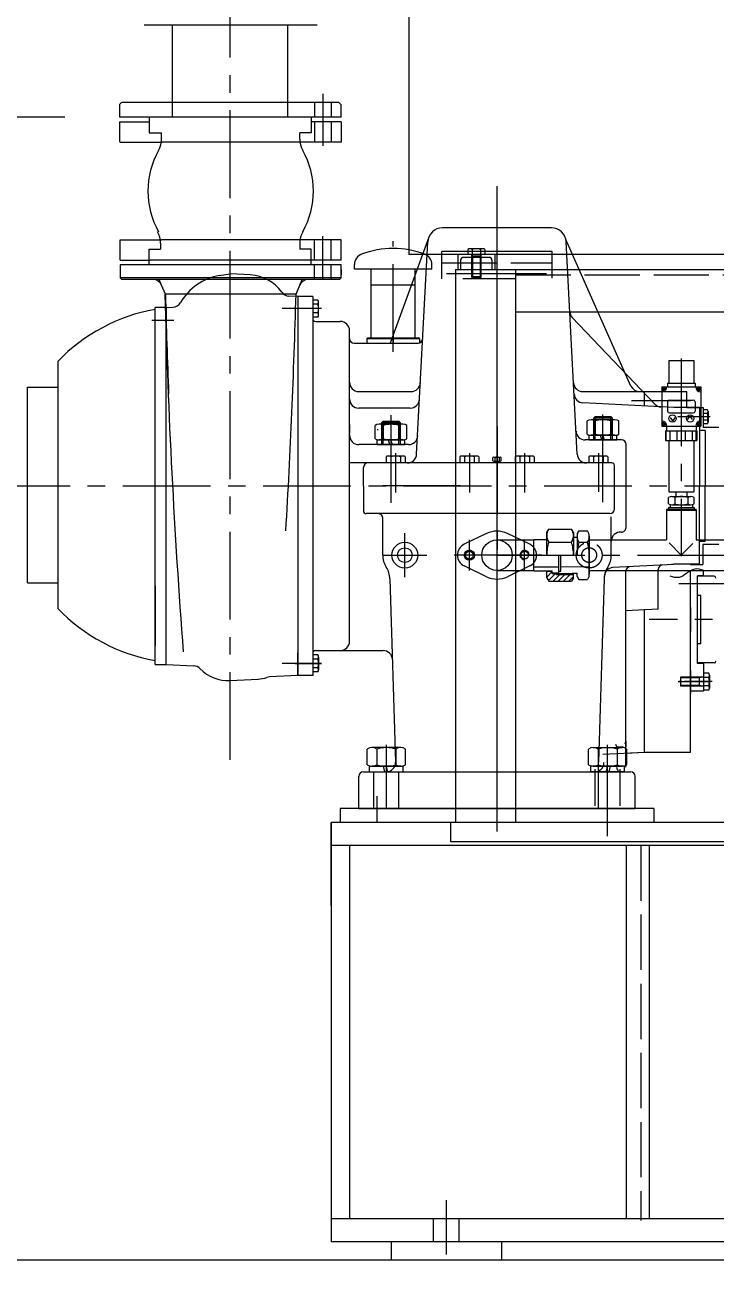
# Model space of a CAD drawing. Header units: millimetres. Extents: x 1925 to 561113, y 7411 to 433459.
# Drawn here: x 458889 to 477927, y 164257 to 198861 of the extents above; entities that cross this region are included whole.
import ezdxf

# ---------------------------------------------------------------- set-up
doc = ezdxf.new("R2010")
doc.units = ezdxf.units.MM
doc.header["$LTSCALE"] = 25.4
for name, pattern in [('ACAD_ISO02W100', [15, 12, -3]), ('CENTER', [50.8, 31.75, -6.35, 6.35, -6.35]), ('CHAIN', [0.7087, 0.4724, -0.0591, 0.1181, -0.0591]), ('EB_DASHDOT', [39, 30, -3, 3, -3])]:
    doc.linetypes.add(name, pattern=pattern)
doc.layers.get('Defpoints').update_dxf_attribs({"lineweight": 5})
for name, color, linetype, lineweight in [('CAXA0', 7, 'Continuous', 5), ('CAXA1', 5, 'CENTER', 5), ('CAXA3', 7, 'Continuous', 5), ('虚线', 6, 'ACAD_ISO02W100', 5)]:
    doc.layers.add(name, color=color, linetype=linetype, lineweight=lineweight)
doc.styles.add('Roman', font='romans')
doc.styles.get("Standard").update_dxf_attribs({"font": 'arial.ttf'})
doc.dimstyles.new('ISO-25', dxfattribs={"dimscale": 30, "dimtxt": 38.1, "dimasz": 38.1, "dimexe": 50.8, "dimexo": 50.8, "dimgap": 15.875, "dimtad": 1, "dimtih": 1, "dimtoh": 1, "dimdec": 1, "dimlfac": 0.03937, "dimdsep": 46, "dimtxsty": 'Standard', "dimcen": 63.5, "dimclrd": 7, "dimclre": 7, "dimclrt": 7, "dimadec": 0, "dimazin": 0, "dimtfac": 1, "dimtdec": 1, "dimtmove": 0, "dimatfit": 3, "dimfxl": 25.4, "dimlwd": 5, "dimlwe": 5, "dimarcsym": 0})

# ---------------------------------------------------------------- blocks, each defined once
blk = doc.blocks.new('*D25')
at = {"color": 7, "linetype": 'Continuous', "lineweight": 5, "transparency": 16777216}
for p, q in [((467322, 163809), (467322, 155981)), ((502882, 163894), (502882, 155981)), ((468465, 157505), (501739, 157505))]:
    blk.add_line(p, q, dxfattribs=at)
at = {"color": 7, "transparency": 16777216}
for points in [[(468465, 157696), (468465, 157315), (467322, 157505)], [(501739, 157696), (501739, 157315), (502882, 157505)]]:
    blk.add_solid(points, dxfattribs=at)
at = {"layer": 'Defpoints', "color": 0, "transparency": 16777216}
for p in [(502882, 165418), (467322, 165333), (502882, 157505)]:
    blk.add_point(p, dxfattribs=at)
at = {"color": 7, "lineweight": 5, "transparency": 16777216, "insert": (485102, 160077), "char_height": 4191, "attachment_point": 5, "style": 'Roman'}
blk.add_mtext('A', dxfattribs=at)
blk = doc.blocks.new('*D26')
at = {"color": 7, "linetype": 'Continuous', "lineweight": 5, "transparency": 16777216}
for p, q in [((511086, 174731), (511086, 149874)), ((417170, 173201), (417170, 149874)), ((418313, 151398), (509943, 151398))]:
    blk.add_line(p, q, dxfattribs=at)
at = {"color": 7, "transparency": 16777216}
for points in [[(418313, 151589), (418313, 151208), (417170, 151398)], [(509943, 151589), (509943, 151208), (511086, 151398)]]:
    blk.add_solid(points, dxfattribs=at)
at = {"layer": 'Defpoints', "color": 0, "transparency": 16777216}
for p in [(511086, 176255), (417170, 174725), (511086, 151398)]:
    blk.add_point(p, dxfattribs=at)
at = {"color": 7, "lineweight": 5, "transparency": 16777216, "insert": (464128, 153970), "char_height": 4191, "attachment_point": 5, "style": 'Roman'}
blk.add_mtext('B', dxfattribs=at)
blk = doc.blocks.new('*D23')
at = {"color": 7, "linetype": 'Continuous', "lineweight": 5, "transparency": 16777216}
for p, q in [((457995, 221721), (453155, 221721)), ((454679, 220578), (454679, 211593)), ((454679, 197464), (454679, 206449)), ((459982, 196321), (453155, 196321))]:
    blk.add_line(p, q, dxfattribs=at)
at = {"color": 7, "transparency": 16777216}
for points in [[(454488, 220578), (454869, 220578), (454679, 221721)], [(454488, 197464), (454869, 197464), (454679, 196321)]]:
    blk.add_solid(points, dxfattribs=at)
at = {"layer": 'Defpoints', "color": 0, "transparency": 16777216}
for p in [(459519, 221721), (454679, 196321), (461506, 196321)]:
    blk.add_point(p, dxfattribs=at)
at = {"color": 7, "lineweight": 5, "transparency": 16777216, "insert": (454679, 209021), "char_height": 4191, "attachment_point": 5, "style": 'Roman'}
blk.add_mtext('F', dxfattribs=at)

msp = doc.modelspace()

# ---------------------------------------------------------------- linework, layer by layer
at = {"color": 7, "lineweight": 5}
for p, q in [((469468.65, 210569.93), (469468.65, 192535.97)), ((466937.38, 198860.77), (462166.69, 198860.77)), ((462948.47, 196320.78), (462948.47, 198860.77)), ((466133.94, 196320.78), (466133.94, 198860.77)), ((461544.01, 196727.18), (461493.21, 196676.38)), ((461493.21, 196676.38), (461493.21, 196320.78)), ((467538.4, 196727.18), (461544.01, 196727.18)), ((467538.4, 196727.18), (467589.2, 196676.38)), ((467589.2, 196676.38), (467589.2, 196320.78)), ((467589.2, 196676.38), (467589.2, 196320.78)), ((467583.96, 196320.78), (461493.21, 196320.78)), ((467602.36, 196320.78), (461506.38, 196320.78)), ((467602.36, 196320.78), (461506.38, 196320.78)), ((462305.55, 196320.78), (462305.55, 195888.98)), ((466776.86, 196320.78), (466776.86, 195888.98)), ((461493.21, 196193.78), (462305.55, 196193.78)), ((461493.21, 196193.78), (461493.21, 195634.98)), ((461493.21, 196193.78), (462001.21, 196193.78)), ((462305.55, 195888.98), (462649.44, 195888.85)), ((462649.44, 195721.99), (462649.44, 195888.85)), ((466776.86, 195888.98), (466459.37, 195888.98)), ((466459.37, 195722.11), (466459.37, 195888.98)), ((467602.36, 196193.78), (466776.86, 196193.78)), ((467602.36, 196193.78), (467602.36, 195634.98)), ((461506.38, 195634.98), (462649.37, 195634.98)), ((466459.44, 195634.85), (462649.44, 195634.85)), ((467602.36, 195634.98), (466459.37, 195634.98)), ((473393.19, 193272.91), (470392.26, 193272.91)), ((461506.45, 192942.46), (462649.44, 192942.46)), ((461506.45, 192383.66), (461506.45, 192942.46)), ((462623.05, 192855.45), (462623.05, 192688.58)), ((466459.44, 192942.46), (462649.44, 192942.46)), ((467602.36, 192942.58), (466459.37, 192942.58)), ((466459.37, 192855.45), (466459.37, 192688.58)), ((467602.36, 192383.78), (467602.36, 192942.58)), ((470015.87, 193020.05), (468949.18, 190094.9)), ((469679.77, 187036.56), (469986.42, 192887.78)), ((475585.92, 188915.3), (473792.84, 192956.69)), ((474105.68, 187036.56), (473799.03, 192887.78)), ((462305.55, 192256.78), (462305.55, 192688.58)), ((462305.55, 192688.58), (462623.05, 192688.58)), ((466776.86, 192688.58), (466459.37, 192688.58)), ((466776.86, 192256.78), (466776.86, 192688.58)), ((473418.38, 192622.72), (470370.39, 192622.72)), ((470370.39, 191871.08), (470370.39, 192622.72)), ((471678.45, 192459.77), (470967.25, 192459.77)), ((471088.21, 192680.02), (471088.21, 192535.97)), ((471557.48, 192535.97), (471088.21, 192535.97)), ((471498.82, 192698.53), (471146.87, 192698.53)), ((471195.85, 192535.97), (471195.85, 191921.29)), ((471449.85, 192535.97), (471195.85, 192535.97)), ((471449.85, 192497.87), (471195.85, 192497.87)), ((471205.53, 192680.02), (471205.53, 192535.97)), ((471440.16, 192680.02), (471440.16, 192535.97)), ((471449.85, 192535.97), (471449.85, 191921.29)), ((471557.48, 192680.02), (471557.48, 192535.97)), ((473418.38, 191888.52), (473418.38, 192622.72)), ((467602.19, 192256.88), (461506.21, 192256.88)), ((461506.38, 192256.78), (461506.42, 191901.06)), ((467602.36, 192256.78), (461506.38, 192256.78)), ((461506.45, 192383.66), (462331.95, 192383.66)), ((466776.94, 192383.66), (462331.95, 192383.66)), ((467602.36, 192383.78), (466776.86, 192383.78)), ((467602.16, 192129.93), (467602.16, 191977.53)), ((467602.19, 191901.28), (467602.19, 192256.88)), ((467602.36, 191901.18), (467602.36, 192256.78)), ((467966.03, 192131.69), (467966.03, 192262.76)), ((470099.62, 192131.69), (467966.03, 192131.69)), ((468423.23, 190247.3), (468423.23, 192131.69)), ((469642.42, 190247.3), (469642.42, 192131.69)), ((470099.62, 192131.69), (470099.62, 192262.76)), ((470751.35, 192129.57), (470751.35, 176889.75)), ((470891.05, 192383.57), (470891.05, 192129.57)), ((471754.65, 192383.57), (471754.65, 192129.57)), ((472402.34, 192129.57), (472402.34, 176889.75)), ((467602.36, 191901.18), (461506.38, 191901.18)), ((461557.17, 191850.39), (461506.38, 191901.18)), ((467551.39, 191850.48), (461557.01, 191850.48)), ((467551.56, 191850.39), (461557.17, 191850.39)), ((464249.55, 191957.94), (464541.2, 192004.62)), ((465096.32, 191975.53), (464541.2, 192004.62)), ((467551.39, 191850.48), (467602.19, 191901.28)), ((467551.56, 191850.39), (467602.36, 191901.18)), ((473258.19, 192004.7), (470499.13, 192004.7)), ((471449.85, 191921.29), (471195.85, 191921.29)), ((471195.85, 191921.29), (471216.17, 191900.97)), ((471216.17, 191900.97), (471429.53, 191900.97)), ((471449.85, 191921.29), (471429.53, 191900.97)), ((462753.91, 191443.86), (462650.83, 191693.28)), ((466354.9, 191443.99), (462753.84, 191443.99)), ((466408.09, 191380.19), (466159.42, 191393.23)), ((466354.9, 191443.99), (466457.98, 191693.4)), ((466814.49, 191380.19), (466408.09, 191380.19)), ((466408.09, 191380.19), (466408.09, 180940.81)), ((466814.49, 191380.19), (466814.49, 180940.81)), ((469639.95, 191690.51), (468425.7, 191690.51)), ((462775.9, 191075.39), (462471.1, 191075.39)), ((462471.1, 181245.62), (462471.1, 191075.39)), ((462775.9, 191076.4), (462962.59, 191086.18)), ((462775.9, 181245.62), (462775.9, 191076.4)), ((462775.9, 191075.4), (462775.9, 190453.1)), ((462775.9, 190453.1), (462775.9, 191049.99)), ((466958.54, 191284.63), (466814.49, 191284.63)), ((466958.54, 191167.31), (466814.49, 191167.31)), ((466977.05, 190874.02), (466977.05, 191225.97)), ((466958.54, 190932.68), (466814.49, 190932.68)), ((466958.54, 190815.36), (466814.49, 190815.36)), ((466890.69, 190694.4), (467576.5, 190694.4)), ((472402.34, 190961.17), (484467.32, 190961.17)), ((473969.69, 190801.58), (476243.12, 188417.26)), ((467830.5, 181881.23), (467830.5, 190440.4)), ((467957.5, 190094.9), (469719.54, 190094.9)), ((468308.93, 190221.9), (468334.33, 190247.3)), ((468308.93, 190221.9), (468308.93, 190094.9)), ((468308.93, 190221.9), (469756.72, 190221.9)), ((468334.33, 190247.3), (469731.32, 190247.3)), ((469756.72, 190221.9), (469731.32, 190247.3)), ((469756.72, 190221.9), (469756.72, 190100.46)), ((459791.04, 189594.59), (459791.04, 182783.27)), ((467830.45, 188267.46), (467830.45, 189523.29)), ((476631.48, 189615.03), (477317.27, 189615.03)), ((476631.48, 189615.03), (476631.48, 188992.73)), ((477317.27, 189615.03), (477317.27, 188992.73)), ((476593.38, 188992.73), (477355.37, 188992.73)), ((476593.38, 188992.73), (476593.38, 188891.13)), ((477355.37, 188992.73), (477355.37, 188891.13)), ((458952.85, 183495.54), (458952.85, 188880.33)), ((458952.85, 188880.33), (459791.04, 188880.33)), ((468084.5, 188763.88), (469529.26, 188763.88)), ((474256.17, 188764.31), (477125.23, 188764.31)), ((475958.38, 188362.75), (475958.38, 188764.31)), ((476434.63, 188891.13), (477514.12, 188891.13)), ((476434.63, 188891.13), (476434.63, 187811.63)), ((476452.27, 188829.04), (476452.27, 188854.44)), ((476452.27, 188854.44), (476471.32, 188854.44)), ((476452.27, 188829.04), (476471.32, 188829.04)), ((476471.32, 188873.49), (476496.72, 188873.49)), ((476471.32, 188854.44), (476471.32, 188873.49)), ((476471.32, 188809.99), (476471.32, 188829.04)), ((476471.32, 188809.99), (476496.72, 188809.99)), ((476496.72, 188854.44), (476496.72, 188873.49)), ((476496.72, 188854.44), (476515.77, 188854.44)), ((476496.72, 188809.99), (476496.72, 188829.04)), ((476496.72, 188829.04), (476515.77, 188829.04)), ((476515.77, 188829.04), (476515.77, 188854.44)), ((477125.23, 188321.14), (477125.23, 188764.31)), ((477432.98, 188854.44), (477432.98, 188829.04)), ((477432.98, 188854.44), (477452.03, 188854.44)), ((477432.98, 188829.04), (477452.03, 188829.04)), ((477452.03, 188873.49), (477477.43, 188873.49)), ((477452.03, 188873.49), (477452.03, 188854.44)), ((477452.03, 188829.04), (477452.03, 188809.99)), ((477452.03, 188809.99), (477477.43, 188809.99)), ((477477.43, 188873.49), (477477.43, 188854.44)), ((477477.43, 188854.44), (477496.48, 188854.44)), ((477477.43, 188829.04), (477477.43, 188809.99)), ((477477.43, 188829.04), (477496.48, 188829.04)), ((477496.48, 188854.44), (477496.48, 188829.04)), ((477514.12, 188891.13), (477514.12, 187811.63)), ((476764.23, 188320.52), (474259.27, 188451.8)), ((476593.38, 188478.38), (476593.38, 188224.38)), ((476644.18, 188529.18), (477304.57, 188529.18)), ((477475.2, 188320.52), (476764.23, 188320.52)), ((477125.23, 188384.9), (477125.23, 188410.16)), ((477125.23, 188321.14), (477575.88, 188321.14)), ((477355.37, 188478.38), (477355.37, 188224.38)), ((477475.2, 188320.52), (477475.2, 186161.52)), ((477575.88, 188321.14), (477575.88, 187772.34)), ((477695.23, 188257.85), (477575.9, 188257.85)), ((468719.52, 187909.97), (468757.62, 187948.07)), ((468719.52, 187303.73), (468719.52, 187909.97)), ((468719.52, 187909.97), (469227.52, 187909.97)), ((468757.62, 187948.07), (469189.42, 187948.07)), ((469227.52, 187909.97), (469189.42, 187948.07)), ((469227.52, 187909.97), (469227.52, 187303.73)), ((474561.51, 188036.42), (474599.61, 188074.52)), ((474561.51, 187430.17), (474561.51, 188036.42)), ((474561.51, 188036.42), (475069.51, 188036.42)), ((474599.61, 188074.52), (475031.41, 188074.52)), ((475069.51, 188036.42), (475031.41, 188074.52)), ((475069.51, 188036.42), (475069.51, 187430.17)), ((476644.18, 188173.58), (477304.57, 188173.58)), ((476663.79, 188050.56), (476733.08, 187956.25)), ((476802.36, 188050.56), (476733.08, 187956.25)), ((477146.39, 187991.81), (477215.68, 188086.11)), ((477284.96, 187991.81), (477215.68, 188086.11)), ((477695.23, 188162.53), (477575.9, 188162.53)), ((477695.23, 187971.89), (477575.9, 187971.89)), ((477710.52, 188210.19), (477710.52, 187924.23)), ((467830.45, 187854.74), (467830.45, 187613.44)), ((467830.45, 187581.69), (467830.45, 187498.64)), ((468613.75, 187724.03), (468588.35, 187698.63)), ((468613.75, 187724.03), (468588.35, 187698.63)), ((476434.63, 187811.63), (477514.12, 187811.63)), ((476452.27, 187848.32), (476452.27, 187873.72)), ((476471.32, 187873.72), (476452.27, 187873.72)), ((476471.32, 187848.32), (476452.27, 187848.32)), ((476496.72, 187892.77), (476471.32, 187892.77)), ((476471.32, 187873.72), (476471.32, 187892.77)), ((476471.32, 187829.27), (476471.32, 187848.32)), ((476496.72, 187829.27), (476471.32, 187829.27)), ((476496.72, 187873.72), (476496.72, 187892.77)), ((476515.77, 187873.72), (476496.72, 187873.72)), ((476496.72, 187829.27), (476496.72, 187848.32)), ((476515.77, 187848.32), (476496.72, 187848.32)), ((476515.77, 187848.32), (476515.77, 187873.72)), ((476542.58, 187684.63), (477406.17, 187684.63)), ((476542.58, 187684.63), (476542.58, 187417.93)), ((476556.94, 187417.93), (476556.94, 187684.63)), ((476567.98, 187811.63), (476567.98, 187684.63)), ((476668.49, 187417.93), (476668.49, 187684.63)), ((476862.62, 187417.93), (476862.62, 187684.63)), ((477085.48, 187417.93), (477085.48, 187684.63)), ((477278.74, 187417.93), (477278.74, 187684.63)), ((477380.77, 187811.63), (477380.77, 187684.63)), ((477391.46, 187417.93), (477391.46, 187684.63)), ((477406.17, 187684.63), (477406.17, 187417.93)), ((477432.98, 187873.72), (477432.98, 187848.32)), ((477452.03, 187873.72), (477432.98, 187873.72)), ((477452.03, 187848.32), (477432.98, 187848.32)), ((477477.43, 187892.77), (477452.03, 187892.77)), ((477452.03, 187892.77), (477452.03, 187873.72)), ((477452.03, 187848.32), (477452.03, 187829.27)), ((477477.43, 187829.27), (477452.03, 187829.27)), ((477627.6, 187685.52), (477475.2, 187685.52)), ((477477.43, 187892.77), (477477.43, 187873.72)), ((477496.48, 187873.72), (477477.43, 187873.72)), ((477496.48, 187848.32), (477477.43, 187848.32)), ((477477.43, 187848.32), (477477.43, 187829.27)), ((477496.48, 187873.72), (477496.48, 187848.32)), ((478007.68, 187772.34), (477575.88, 187772.34)), ((477695.23, 187876.57), (477575.9, 187876.57)), ((477627.6, 187685.52), (477627.6, 186161.52)), ((469459.39, 187302), (468084.5, 187302)), ((475323.38, 187430.68), (474326.06, 187430.68)), ((475450.38, 185016.89), (475450.38, 187303.68)), ((476542.58, 187417.93), (477406.17, 187417.93)), ((476631.48, 187417.93), (476631.48, 185995.54)), ((477317.27, 187417.93), (477317.27, 185995.54)), ((468836.43, 186966.89), (468836.43, 186795.85)), ((469298.36, 186986.35), (468902.42, 186986.35)), ((468968.41, 186966.89), (468968.41, 186795.85)), ((469232.37, 186966.89), (469232.37, 186795.85)), ((469364.36, 186966.89), (469364.36, 186795.85)), ((470868.42, 186966.89), (470868.42, 186795.85)), ((471330.36, 186986.35), (470934.41, 186986.35)), ((471000.41, 186966.89), (471000.41, 186795.85)), ((471264.37, 186966.89), (471264.37, 186795.85)), ((471396.35, 186966.89), (471396.35, 186795.85)), ((472392.42, 186966.89), (472392.42, 186795.85)), ((472854.36, 186986.35), (472458.41, 186986.35)), ((472524.4, 186966.89), (472524.4, 186795.85)), ((472788.37, 186966.89), (472788.37, 186795.85)), ((472920.35, 186966.89), (472920.35, 186795.85)), ((474424.42, 186966.89), (474424.42, 186795.85)), ((474886.35, 186986.35), (474490.41, 186986.35)), ((474556.4, 186966.89), (474556.4, 186795.85)), ((474820.36, 186966.89), (474820.36, 186795.85)), ((474952.34, 186966.89), (474952.34, 186795.85)), ((475056.68, 186795.85), (467830.5, 186795.85)), ((468211.39, 186160.68), (468211.39, 186668.85)), ((469364.36, 186795.85), (468836.43, 186795.85)), ((469252.79, 186795.85), (468947.99, 186795.85)), ((471396.35, 186795.85), (470868.42, 186795.85)), ((471284.79, 186795.85), (470979.99, 186795.85)), ((474952.34, 186795.85), (474424.42, 186795.85)), ((474840.78, 186795.85), (474535.98, 186795.85)), ((475132.88, 185525.79), (475132.88, 186719.65)), ((468211.39, 186160.63), (468211.39, 185474.99)), ((476622.42, 185665.89), (476622.42, 185842.58)), ((476631.48, 185995.54), (477317.27, 185995.54)), ((476710.41, 185868.54), (477238.34, 185868.54)), ((476798.4, 185842.58), (476798.4, 185665.89)), ((476821.98, 185995.54), (476821.98, 185868.54)), ((477126.78, 185995.54), (477126.78, 185868.54)), ((477150.35, 185842.58), (477150.35, 185665.89)), ((477326.33, 185665.89), (477326.33, 185842.58)), ((477475.2, 184002.53), (477475.2, 186161.52)), ((477627.6, 184637.53), (477627.6, 186161.52)), ((477380.77, 185512.94), (476567.98, 185512.94)), ((476567.98, 185512.94), (476567.98, 184712.84)), ((477380.77, 185512.94), (476567.98, 185512.94)), ((476567.98, 185512.94), (476567.98, 184674.74)), ((477380.77, 185487.54), (476567.98, 185487.54)), ((476567.98, 185487.54), (476567.98, 184687.44)), ((476567.98, 185487.54), (476567.98, 184687.44)), ((477380.77, 185487.54), (476567.98, 185487.54)), ((476618.78, 185563.74), (477329.97, 185563.74)), ((476618.78, 185563.74), (476618.78, 185512.94)), ((476618.78, 185512.94), (477329.97, 185512.94)), ((476669.58, 185645.16), (476669.58, 185563.74)), ((476710.41, 185639.94), (477238.34, 185639.94)), ((477279.17, 185645.16), (477279.17, 185563.74)), ((477329.97, 185563.74), (477329.97, 185512.94)), ((477380.77, 185512.94), (477380.77, 184712.84)), ((477380.77, 185512.94), (477380.77, 184712.84)), ((477380.77, 185487.54), (477380.77, 184687.44)), ((477380.77, 185487.54), (477380.77, 184674.74)), ((475005.88, 185398.79), (468287.59, 185398.79)), ((468744.79, 184255.74), (468744.79, 185271.79)), ((475043.98, 184255.79), (475043.98, 185307.04)), ((471608.21, 184850.91), (470989.3, 184553.32)), ((472799.47, 184553.32), (472180.56, 184850.91)), ((473265.26, 184877.28), (473320.77, 184973.63)), ((473265.81, 184254.76), (473265.26, 184877.28)), ((473320.77, 184973.63), (473946.17, 184974.19)), ((474001.85, 184877.94), (473946.17, 184974.19)), ((474001.85, 184877.94), (474002.41, 184255.43)), ((474103.49, 184839.72), (474151.81, 184923.58)), ((474103.49, 184839.72), (474104.01, 184255.52)), ((474151.81, 184923.58), (474385.22, 184923.79)), ((471894.23, 184674.74), (472910.23, 184674.74)), ((472910.23, 184686.24), (473265.43, 184686.56)), ((472910.23, 183822.65), (472910.23, 184686.24)), ((473321.09, 184614.22), (473946.49, 184614.78)), ((474001.97, 184750.72), (474103.57, 184750.82)), ((474152.08, 184614.97), (474385.5, 184615.18)), ((474434.21, 184255.81), (474433.75, 184769.53)), ((474433.85, 184674.74), (476567.98, 184674.74)), ((474434.38, 184776.49), (474434.38, 183735.09)), ((476974.38, 184255.64), (476635.25, 184594.77)), ((476974.38, 184255.64), (476635.25, 184594.77)), ((476974.38, 184255.64), (477294.66, 184575.93)), ((476974.38, 184255.64), (477294.66, 184575.93)), ((477380.77, 184674.74), (478722.3, 184674.74)), ((477475.2, 184637.53), (477627.6, 184637.53)), ((478007.68, 184550.39), (477571.29, 184550.39)), ((477571.29, 184550.39), (477571.29, 184001.58)), ((473596.47, 183747.06), (473596.01, 184255.06)), ((473649.75, 183816.96), (473649.35, 184255.11)), ((471608.21, 183660.56), (470989.3, 183958.15)), ((471894.23, 183836.54), (472910.23, 183836.54)), ((472799.47, 183958.15), (472180.56, 183660.56)), ((472910.23, 183936.95), (473596.3, 183937.56)), ((472910.23, 183822.65), (473418.6, 183823.1)), ((473266.37, 183632.25), (473266.2, 183822.97)), ((473266.21, 183810.27), (473418.61, 183810.4)), ((473418.67, 183746.9), (473418.6, 183823.1)), ((473418.65, 183764.68), (473596.45, 183764.84)), ((473418.67, 183746.9), (474002.87, 183747.43)), ((473596.41, 183816.91), (473649.75, 183816.96)), ((473649.64, 183937.61), (474434.38, 183938.31)), ((473964.76, 183760.09), (474104.46, 183760.22)), ((473964.79, 183721.99), (473964.76, 183760.09)), ((474002.97, 183632.91), (474002.86, 183760.13)), ((474104.54, 183671.32), (474104.46, 183760.22)), ((474434.74, 183671.61), (474434.59, 183836.71)), ((474434.59, 183836.54), (480528.42, 183836.54)), ((476764.23, 184000.79), (475088.16, 183912.95)), ((476764.23, 184000.79), (475088.16, 183912.95)), ((475443.94, 178413.77), (475443.94, 183812.53)), ((476339.27, 182765.88), (476339.27, 183857.55)), ((476764.23, 184002.53), (476640.12, 183992.58)), ((477475.2, 184002.53), (476764.23, 184002.53)), ((477228.37, 178820.32), (477228.37, 183836.54)), ((477228.43, 184001.58), (477571.29, 184001.58)), ((477583.9, 183684.49), (477583.9, 183832.3)), ((458952.85, 183495.54), (459791.04, 183495.54)), ((462471.1, 183407.89), (462471.1, 181764)), ((468943.46, 183600.21), (469098.77, 178548.63)), ((473266.37, 183632.25), (473322.06, 183536)), ((473322.06, 183536), (473947.46, 183536.56)), ((474002.97, 183632.91), (473947.46, 183536.56)), ((474104.54, 183671.32), (474153.01, 183587.54)), ((474153.01, 183587.54), (474386.42, 183587.75)), ((474434.74, 183671.61), (474386.42, 183587.75)), ((474845.53, 183600.54), (474690.21, 178548.63)), ((477418.77, 181815.06), (477418.77, 183684.49)), ((477583.9, 183684.49), (477418.77, 183684.49)), ((477875.97, 183671.79), (477418.77, 183671.79)), ((477507.67, 183140.93), (477418.77, 183140.93)), ((477507.67, 181815.06), (477507.67, 183140.93)), ((476339.27, 182765.88), (475443.94, 182718.96)), ((475958.38, 178820.32), (475958.38, 182770.09)), ((475958.38, 178820.32), (475958.38, 182745.92)), ((477228.27, 182808.19), (477228.27, 182147.8)), ((477418.77, 181271.5), (477418.77, 181815.06)), ((477507.67, 181815.06), (477418.77, 181815.06)), ((466408.09, 180940.81), (466408.09, 181563.11)), ((466958.54, 181505.65), (466814.49, 181505.65)), ((466958.54, 181388.33), (466814.49, 181388.33)), ((466890.69, 181626.61), (468757.82, 181626.61)), ((466977.05, 181446.99), (466977.05, 181095.04)), ((462471.1, 181245.62), (462775.9, 181245.62)), ((462775.9, 181245.62), (463539.41, 181205.6)), ((466958.54, 181153.7), (466814.49, 181153.7)), ((466958.54, 181036.38), (466814.49, 181036.38)), ((477228.26, 181080.82), (477228.26, 180445.82)), ((477875.97, 181284.2), (477418.77, 181284.2)), ((477583.9, 181271.5), (477418.77, 181271.5)), ((477583.9, 181271.5), (477418.77, 181271.5)), ((477583.9, 181030.1), (477583.9, 180509.5)), ((477583.92, 181271.5), (477583.92, 180509.5)), ((464541.23, 180802.39), (465315.02, 180841.32)), ((466408.09, 180940.81), (465621.33, 180899.58)), ((466814.49, 180940.81), (466408.09, 180940.81)), ((477583.9, 180509.5), (477228.27, 180509.5)), ((475958.38, 178820.32), (474813.23, 178760.31)), ((475958.38, 178820.32), (475443.94, 178793.36)), ((477228.37, 178820.32), (475958.38, 178820.32)), ((468210.58, 178286.83), (475576.57, 178286.83)), ((468083.58, 177270.83), (468083.58, 178159.83)), ((475704.41, 177345.53), (475704.41, 178159.83)), ((475704.41, 177270.83), (475704.41, 178159.83)), ((467576.31, 177270.73), (467576.31, 176889.73)), ((467576.37, 177270.74), (467576.37, 176889.75)), ((476212.35, 177270.74), (467576.37, 177270.74)), ((475958.34, 177270.65), (467830.35, 177270.65)), ((468083.58, 177270.83), (475703.56, 177270.83)), ((476212.35, 177270.74), (476212.35, 176889.92)), ((467322.22, 174603.72), (467322.22, 176889.71)), ((467322.31, 176889.73), (467322.31, 165967.77)), ((467322.37, 176889.75), (467322.37, 176254.75)), ((504152.24, 176889.75), (467322.37, 176889.75)), ((470624.28, 176356.26), (470624.28, 176889.75)), ((482247.3, 176889.92), (476786.31, 176889.92)), ((479337.61, 176889.75), (476899.21, 176889.75)), ((467322.19, 174603.68), (467322.19, 176584.88)), ((470624.28, 176356.26), (470624.28, 176762.68)), ((504152.24, 176254.74), (467322.31, 176254.74)), ((467830.31, 176254.75), (467830.31, 165967.77)), ((486245.25, 176356.26), (470624.28, 176356.26)), ((475450.35, 176254.75), (475450.35, 165967.77)), ((476085.35, 176254.75), (476085.35, 165967.77)), ((467322.37, 165967.77), (467322.37, 165332.77)), ((502882.33, 165967.77), (467322.37, 165967.77)), ((502882.33, 165332.77), (467322.37, 165332.77)), ((468973.36, 165332.77), (468973.36, 164825.18)), ((472021.36, 165332.77), (472021.36, 164825.18)), ((513689.78, 164824.77), (411866.06, 164824.77))]:
    msp.add_line(p, q, dxfattribs=at)
for centre, radius in [((476484.02, 188841.74), 44.45), ((477464.73, 188841.74), 44.45), ((476484.02, 187861.02), 44.45), ((476733.08, 188021.18), 101.6), ((477215.68, 188021.18), 101.6), ((477464.73, 187861.02), 44.45), ((469354.39, 184255.74), 355.6), ((469354.39, 184255.74), 203.2), ((471132.39, 184255.74), 139.7)]:
    msp.add_circle(centre, radius, dxfattribs=at)
for centre, radius, start, end in [((462014.45, 195721.99), 635, 330.5637, 0), ((467094.36, 195722.11), 635, 180, 209.4363), ((464554.44, 194288.66), 2281.51, 150.563701, 209.436299), ((464554.37, 194288.78), 2281.51, 330.563701, 29.436299), ((461987.98, 192855.32), 635, 360, 29.4363), ((467094.44, 192855.32), 635, 150.5637, 180), ((470392.26, 192866.51), 406.4, 90, 177), ((473393.19, 192866.51), 406.4, 3, 90), ((468270.83, 192262.76), 304.8, 110.667325, 180), ((469032.83, 190242.71), 2463.8, 69.332684, 110.667316), ((469794.82, 192262.76), 304.8, 0.000002, 69.332678), ((470967.25, 192383.57), 76.2, 90, 180), ((471146.87, 192596.34), 102.19, 54.969964, 125.030036), ((471322.85, 192317.53), 381, 72.066067, 107.933933), ((471498.82, 192596.34), 102.19, 54.969964, 125.030036), ((471678.45, 192383.57), 76.2, 0, 90), ((462416.09, 191596.26), 254, 22.455554, 90), ((464490.39, 190453.1), 1524, 99.092709, 150.084166), ((465036.5, 190834.1), 1143, 35.577716, 87.000001), ((466692.72, 191596.39), 254, 90, 157.544447), ((659271.75, 196630.19), 196599.49, 181.5116495, 184.3876042), ((659284.98, 196630.2), 196599.49, 181.5116495, 182.3111773), ((466172.72, 191646.88), 254, 215.577698, 267.000006), ((269823.83, 196630.32), 196599.49, 356.5867539, 358.4883505), ((462949.3, 191339.83), 254, 272.999996, 330.084176), ((466874.86, 191225.97), 102.19, 324.969964, 35.030036), ((466596.05, 191049.99), 381, 342.066067, 17.933933), ((466890.69, 190770.6), 76.2, 180, 270), ((466874.86, 190874.02), 102.19, 324.969964, 35.030036), ((467576.5, 190440.4), 254, 0, 90), ((474153.52, 190976.86), 254, 183, 223.636236), ((467957.5, 190221.9), 127, 180, 270), ((469719.54, 190221.9), 127, 270, 357), ((468084.5, 189017.88), 254, 180, 270), ((469529.26, 189017.88), 254, 270, 357), ((474256.17, 189018.31), 254, 183, 270), ((474272.56, 188705.45), 254, 183, 267), ((475818.09, 189018.31), 254, 203.925858, 270), ((476434.63, 188891.13), 139.7, 270, 0), ((477514.12, 188891.13), 139.7, 180, 270), ((468084.5, 188561.11), 254, 180, 270), ((469505.32, 188561.11), 254, 270, 357), ((476426.95, 188592.54), 254, 223.636236, 267), ((476644.18, 188478.38), 50.8, 90, 180), ((477304.57, 188478.38), 50.8, 0, 90), ((477628.58, 188210.19), 81.93, 324.42999, 35.57001), ((476434.63, 187811.63), 139.7, 0, 90), ((476644.18, 188224.38), 50.8, 180, 270), ((477304.57, 188224.38), 50.8, 270, 0), ((477514.12, 187811.63), 139.7, 90, 180), ((477405.72, 188067.21), 304.8, 341.776086, 18.223914), ((477628.58, 187924.23), 81.93, 324.42999, 35.57001), ((468084.5, 187556), 254, 180, 270), ((474326.06, 187684.68), 254, 183, 270), ((469459.39, 187556), 254, 270, 357), ((475323.38, 187303.68), 127, 0, 90), ((468902.42, 186864.75), 121.6, 57.132768, 122.867232), ((469100.39, 186529.15), 457.2, 73.221345, 106.778655), ((469298.36, 186864.75), 121.6, 57.132768, 122.867232), ((469426.12, 187049.85), 254, 270, 357), ((470934.41, 186864.75), 121.6, 57.132768, 122.867232), ((471132.39, 186529.15), 457.2, 73.221345, 106.778655), ((471330.36, 186864.75), 121.6, 57.132768, 122.867232), ((472458.41, 186864.75), 121.6, 57.132768, 122.867232), ((472656.38, 186529.15), 457.2, 73.221345, 106.778655), ((472854.36, 186864.75), 121.6, 57.132768, 122.867232), ((474359.33, 187049.85), 254, 183, 270), ((474490.41, 186864.75), 121.6, 57.132768, 122.867232), ((474688.38, 186529.15), 457.2, 73.221345, 106.778655), ((474886.35, 186864.75), 121.6, 57.132768, 122.867232), ((468338.39, 186668.85), 127, 90, 180), ((475056.68, 186719.65), 76.2, 0, 90), ((476710.41, 185706.41), 162.13, 57.132768, 122.867232), ((476974.38, 185258.94), 609.6, 73.221345, 106.778655), ((477238.34, 185706.41), 162.13, 57.132768, 122.867232), ((475005.88, 185525.79), 127, 270, 0), ((476710.41, 185802.07), 162.13, 237.132768, 302.867232), ((476974.38, 186249.54), 609.6, 253.221345, 286.778655), ((477238.34, 185802.07), 162.13, 237.132768, 302.867232), ((468287.59, 185474.99), 76.2, 180, 270), ((468617.79, 185271.79), 127, 0, 90), ((471894.39, 184255.74), 660.4, 64.320712, 115.679293), ((473583.54, 184794.16), 318.21, 145.667187, 214.435682), ((473683.72, 184794.25), 318.21, 325.667187, 34.435682), ((474373.75, 184769.47), 270.2, 145.226252, 214.876618), ((474163.55, 184769.28), 270.2, 325.226252, 34.876618), ((475297.98, 184636.74), 254, 86.177446, 180), ((475323.38, 185016.89), 127, 266.177455, 0), ((471132.39, 184255.74), 330.2, 115.679293, 244.320706), ((472656.38, 184255.74), 330.2, 295.679282, 64.320714), ((474455.24, 184255.83), 1189.43, 162.463481, 180.051435), ((472812.98, 184254.36), 1189.43, 0.051435, 17.639389), ((475462.84, 184256.74), 1358.83, 164.714261, 180.051435), ((473075.38, 184254.59), 1358.83, 0.051435, 15.388608), ((469354.39, 184255.74), 609.6, 180, 212.84537), ((474434.38, 184255.79), 609.6, 327.172764, 0), ((468308.76, 183580.7), 635, 1.76097, 32.845399), ((475480.23, 183581.09), 635, 147.172756, 178.239023), ((475101.45, 183659.36), 254, 93, 178.23902), ((475101.45, 183659.36), 254, 93, 178.23902), ((475570.94, 183812.59), 127, 93, 180), ((476466.27, 183857.55), 127, 95, 180), ((471894.39, 184255.74), 660.4, 244.320707, 295.679288), ((477875.97, 183620.99), 50.8, 0, 90), ((467576.5, 181881.23), 254, 270, 0), ((466890.69, 181550.41), 76.2, 90, 180), ((466874.86, 181446.99), 102.19, 324.969964, 35.030036), ((466596.05, 181271.01), 381, 342.066067, 17.933933), ((468756.11, 181372.62), 254, 1.76098, 90), ((477875.97, 181335), 50.8, 270, 0), ((463526.12, 180951.95), 254, 43.907217, 86.999996), ((464477.7, 181867.91), 1066.8, 223.907205, 273.41248), ((466874.86, 181095.04), 102.19, 324.969964, 35.030036), ((465265.1, 181754.36), 914.4, 272.6314, 288.436929), ((465634.62, 180645.93), 254, 92.999996, 108.436939), ((468210.58, 178159.83), 127, 90, 180), ((468844.89, 178540.83), 254, 270, 1.76098), ((474586.81, 178540.71), 254, 270, 0), ((475317.01, 178413.77), 127, 179.99993, 271.269078), ((475577.41, 178159.83), 127, 0.000018, 90)]:
    msp.add_arc(centre, radius, start, end, dxfattribs=at)
at = {"layer": 'CAXA0', "color": 7, "lineweight": 5}
for p, q in [((474375.57, 187590.07), (474375.57, 187954.45)), ((475145.46, 187986.89), (474485.55, 187986.89)), ((474595.54, 187954.45), (474595.54, 187590.07)), ((475035.48, 187954.45), (475035.48, 187590.07)), ((475255.45, 187590.07), (475255.45, 187954.45)), ((468533.58, 187463.63), (468533.58, 187828)), ((469303.47, 187860.44), (468643.56, 187860.44)), ((468753.55, 187828), (468753.55, 187463.63)), ((469193.49, 187828), (469193.49, 187463.63)), ((469413.46, 187463.63), (469413.46, 187828)), ((474431.97, 187557.17), (475199.05, 187557.17)), ((474431.97, 187430.17), (474431.97, 187557.17)), ((475145.46, 187557.63), (474485.55, 187557.63)), ((474782.64, 187430.17), (474748.61, 187557.17)), ((474843.97, 187446.61), (474814.35, 187557.17)), ((475199.05, 187430.17), (475199.05, 187557.17)), ((468589.98, 187430.73), (469357.06, 187430.73)), ((468589.98, 187303.73), (468589.98, 187430.73)), ((468589.98, 187303.73), (469357.06, 187303.73)), ((469303.47, 187431.19), (468643.56, 187431.19)), ((468940.65, 187303.73), (468906.62, 187430.73)), ((469001.99, 187320.16), (468972.36, 187430.73)), ((469006.39, 187303.73), (469001.99, 187320.16)), ((469357.06, 187303.73), (469357.06, 187430.73)), ((474431.97, 187430.17), (475199.05, 187430.17)), ((474848.38, 187430.17), (474843.97, 187446.61)), ((471777.03, 186855.69), (471777.03, 186948.94)), ((471806.36, 186958.2), (471982.33, 186958.2)), ((471835.69, 186948.94), (471835.69, 186855.69)), ((471953, 186948.94), (471953, 186855.69)), ((472011.66, 186855.69), (472011.66, 186948.94)), ((471806.36, 186846.44), (471982.33, 186846.44)), ((477583.9, 181004.43), (477583.9, 180535.16)), ((477727.94, 181004.43), (477583.9, 181004.43)), ((477583.9, 180896.8), (476948.9, 180896.8)), ((476948.9, 180896.8), (476948.9, 180642.8)), ((477583.9, 180642.8), (476948.9, 180642.8)), ((477469.6, 180896.8), (477469.6, 180642.8)), ((477583.9, 180896.8), (477583.9, 180642.8)), ((477727.94, 180887.11), (477583.9, 180887.11)), ((477727.94, 180652.48), (477583.9, 180652.48)), ((477746.46, 180945.77), (477746.46, 180593.82)), ((477727.94, 180535.16), (477583.9, 180535.16)), ((468317.1, 178478.04), (468317.1, 178913.26)), ((469240.98, 178952.19), (468449.09, 178952.19)), ((468581.07, 178913.26), (468581.07, 178478.04)), ((469109, 178913.26), (469109, 178478.04)), ((469372.96, 178478.04), (469372.96, 178913.26)), ((474415.87, 178478.04), (474415.87, 178913.26)), ((474547.86, 178952.19), (475339.75, 178952.19)), ((474679.84, 178913.26), (474679.84, 178478.04)), ((475207.77, 178913.26), (475207.77, 178478.04)), ((475471.73, 178478.04), (475471.73, 178913.26)), ((468382.87, 178439.11), (469309.97, 178439.11)), ((468382.87, 178286.71), (468382.87, 178439.11)), ((468382.87, 178286.71), (469309.97, 178286.71)), ((469240.98, 178439.11), (468449.09, 178439.11)), ((468806.98, 178286.71), (468766.14, 178439.11)), ((468880.58, 178306.43), (468845.03, 178439.11)), ((468885.87, 178286.71), (468880.58, 178306.43)), ((469309.97, 178286.71), (469309.97, 178439.11)), ((475405.96, 178439.11), (474478.86, 178439.11)), ((474478.86, 178286.71), (474478.86, 178439.11)), ((475405.96, 178286.71), (474478.86, 178286.71)), ((474547.86, 178439.11), (475339.75, 178439.11)), ((474902.97, 178286.71), (474908.25, 178306.43)), ((474908.25, 178306.43), (474943.8, 178439.11)), ((474981.86, 178286.71), (475022.69, 178439.11)), ((475405.96, 178286.71), (475405.96, 178439.11))]:
    msp.add_line(p, q, dxfattribs=at)
at = {"layer": 'CAXA0', "color": 7, "linetype": 'Continuous', "lineweight": 5}
for p, q in [((473266.23, 183794.67), (473281.81, 183810.28)), ((473266.36, 183650.99), (473418.62, 183803.52)), ((473489.91, 183731.13), (473505.73, 183746.98)), ((473624.04, 183721.69), (473649.42, 183747.11)), ((473767.72, 183721.82), (473793.1, 183747.24)), ((473911.41, 183721.94), (473936.78, 183747.37)), ((473312.18, 183553.08), (473489.91, 183731.13)), ((473438.78, 183536.1), (473624.04, 183721.69)), ((473582.47, 183536.23), (473767.72, 183721.82)), ((473726.15, 183536.36), (473911.41, 183721.94)), ((473869.84, 183536.49), (474002.94, 183669.83))]:
    msp.add_line(p, q, dxfattribs=at)
at = {"layer": 'CAXA0', "color": 7, "lineweight": 5}
for centre in [(471132.39, 184255.74), (472656.38, 184255.74)]:
    msp.add_circle(centre, 106.38, dxfattribs=at)
for centre, radius, start, end in [((474485.55, 187784.23), 202.66, 57.132768, 122.867232), ((474815.51, 187224.89), 762, 73.221345, 106.778655), ((475145.46, 187784.23), 202.66, 57.132768, 122.867232), ((468643.56, 187657.78), 202.66, 57.132768, 122.867232), ((468973.52, 187098.45), 762, 73.221345, 106.778655), ((469303.47, 187657.78), 202.66, 57.132768, 122.867232), ((474485.55, 187760.3), 202.66, 237.132768, 302.867232), ((474815.51, 188319.63), 762, 253.221345, 286.778655), ((475145.46, 187760.3), 202.66, 237.132768, 302.867232), ((468643.56, 187633.85), 202.66, 237.132768, 302.867232), ((468973.52, 188193.18), 762, 253.221345, 286.778655), ((469303.47, 187633.85), 202.66, 237.132768, 302.867232), ((471806.36, 186907.1), 51.1, 54.969964, 125.030036), ((471894.35, 186767.7), 190.5, 72.066067, 107.933933), ((471982.33, 186907.1), 51.1, 54.969964, 125.030036), ((471806.36, 186897.53), 51.1, 234.969964, 305.030036), ((471894.35, 187036.94), 190.5, 252.066067, 287.933933), ((471982.33, 186897.53), 51.1, 234.969964, 305.030036), ((477644.26, 180945.77), 102.19, 324.969964, 35.030036), ((477365.46, 180769.8), 381, 342.066067, 17.933933), ((477644.26, 180593.82), 102.19, 324.969964, 35.030036), ((468449.09, 178708.99), 243.2, 57.132768, 122.867232), ((468845.03, 178037.79), 914.4, 73.221345, 106.778655), ((469240.98, 178708.99), 243.2, 57.132768, 122.867232), ((474547.86, 178708.99), 243.2, 57.132768, 122.867232), ((474943.8, 178037.79), 914.4, 73.221345, 106.778655), ((475339.75, 178708.99), 243.2, 57.132768, 122.867232), ((468449.09, 178682.31), 243.2, 237.132768, 302.867232), ((468845.03, 179353.51), 914.4, 253.221345, 286.778655), ((469240.98, 178682.31), 243.2, 237.132768, 302.867232), ((474547.86, 178682.31), 243.2, 237.132768, 302.867232), ((474943.8, 179353.51), 914.4, 253.221345, 286.778655), ((475339.75, 178682.31), 243.2, 237.132768, 302.867232)]:
    msp.add_arc(centre, radius, start, end, dxfattribs=at)
at = {"layer": 'CAXA1', "linetype": 'CENTER', "lineweight": 5, "ltscale": 3}
for p, q in [((464541.21, 178611.5), (464541.21, 222355.63)), ((467094.36, 196968.11), (467094.36, 195533.38)), ((467094.36, 191850.39), (467094.36, 193044.18)), ((469032.83, 189857.06), (469032.83, 192903.45)), ((467053.25, 191049.99), (465976.29, 191049.99)), ((462382.58, 190733.5), (462991.62, 190733.5)), ((469032.83, 190436.23), (469032.83, 190094.9)), ((476974.38, 189677.4), (476974.38, 184224.46)), ((476426.87, 188841.74), (476541.17, 188841.74)), ((476484.02, 188784.59), (476484.02, 188898.89)), ((477407.58, 188841.74), (477521.88, 188841.74)), ((477464.73, 188898.89), (477464.73, 188784.59)), ((477236.69, 188511.77), (475602.88, 188511.77)), ((468973.39, 185696.19), (468973.39, 188147.51)), ((474815.38, 185711.8), (474815.38, 188147.51)), ((476484.02, 187803.87), (476484.02, 187918.17)), ((477771.43, 188067.21), (476881.21, 188067.21)), ((477464.73, 187918.17), (477464.73, 187803.87)), ((468973.41, 186950.64), (468973.41, 187852.3)), ((471894.35, 187798.93), (471894.35, 184272.39)), ((471894.35, 187798.93), (471894.35, 184272.39)), ((476541.17, 187861.02), (476426.87, 187861.02)), ((477521.88, 187861.02), (477407.58, 187861.02)), ((469100.39, 187062.55), (469100.39, 185979.17)), ((471132.39, 187062.55), (471132.39, 185979.17)), ((472656.38, 187062.55), (472656.38, 185979.17)), ((474688.38, 187062.55), (474688.38, 185998.05)), ((415126.56, 186160.81), (514393.94, 186160.81)), ((470885.21, 186160.81), (468750.12, 186160.81)), ((476974.38, 185589.14), (476974.38, 184623.94)), ((476974.38, 185589.14), (476974.38, 184623.94)), ((476974.38, 185563.74), (476974.38, 184255.64)), ((476974.38, 185563.74), (476974.38, 184255.64)), ((469354.39, 183646.14), (469354.39, 184865.34)), ((471132.39, 183835.76), (471132.39, 184675.71)), ((472656.34, 184724.76), (472656.34, 184725.57)), ((472656.34, 184724.76), (472656.34, 184725.57)), ((472656.34, 184597.67), (472656.34, 184598.48)), ((472656.38, 183835.76), (472656.38, 184675.71)), ((468744.79, 184255.74), (469963.99, 184255.74)), ((473130.68, 184255.74), (470658.09, 184255.74)), ((471894.23, 184255.64), (488442.41, 184255.64)), ((478168.97, 183468.59), (476909.96, 183468.59)), ((480737.7, 182477.91), (476085.22, 182477.91)), ((467053.25, 181271.01), (465976.29, 181271.01)), ((466329.22, 181271.01), (467053.25, 181271.01)), ((477764.21, 180763.37), (476888.23, 180763.37)), ((477764.24, 180763.55), (477124.95, 180763.55)), ((474942.41, 176508.66), (474942.41, 178655.74)), ((468845.58, 177269.33), (468845.58, 178437.78)), ((474687.64, 177269.33), (474687.64, 178437.94)), ((468592.36, 176891.99), (468592.36, 177610.68)), ((474942.42, 176891.99), (474942.42, 177610.68)), ((470497.36, 166478.54), (470497.36, 164986.43))]:
    msp.add_line(p, q, dxfattribs=at)
at = {"layer": 'CAXA1', "linetype": 'EB_DASHDOT', "lineweight": 5}
for p, q in [((468973.52, 187398.75), (468973.52, 187936.64)), ((474815.51, 187525.19), (474815.51, 188063.09)), ((474815.51, 187353.97), (474815.51, 187633.37)), ((468973.52, 187227.53), (468973.52, 187506.93)), ((471894.35, 186837.18), (471894.35, 187034.4)), ((471132.39, 184052.54), (471132.39, 184458.94)), ((472656.38, 184052.54), (472656.38, 184458.94)), ((471335.59, 184255.74), (470929.19, 184255.74)), ((472859.58, 184255.74), (472453.18, 184255.74)), ((477822.66, 180769.8), (476872.7, 180769.8)), ((468845.03, 178400.18), (468845.03, 179028.39)), ((474943.8, 178400.18), (474943.8, 179028.39)), ((468846.42, 178210.51), (468846.42, 178515.31)), ((474942.41, 178210.51), (474942.41, 178515.31))]:
    msp.add_line(p, q, dxfattribs=at)
at = {"layer": 'CAXA3', "color": 7, "linetype": 'Continuous', "lineweight": 5}
for p, q in [((487401.01, 192535.97), (469468.65, 192535.97)), ((470814.85, 192535.97), (470814.85, 192129.57)), ((471830.85, 192535.97), (471830.85, 192129.57)), ((470751.35, 192129.57), (471894.35, 192129.57)), ((462650.83, 191693.28), (462585.94, 191850.26)), ((466457.98, 191693.4), (466522.86, 191850.39)), ((466457.98, 191693.4), (466522.86, 191850.39)), ((469505.32, 188307.11), (468084.5, 188307.11)), ((468757.62, 187303.73), (468757.62, 187948.07)), ((469189.42, 187303.73), (469189.42, 187948.07)), ((474599.61, 187430.17), (474599.61, 188074.52)), ((475031.41, 187430.17), (475031.41, 188074.52)), ((474434.38, 183722.39), (474434.38, 184789.19)), ((473532.93, 183721.61), (473418.67, 183746.9)), ((473532.93, 183721.61), (474008.35, 183722.03)), ((467322.2, 176889.65), (467322.2, 176254.65)), ((467322.24, 176889.69), (467322.24, 176254.69)), ((467322.29, 176889.69), (467322.29, 176254.69)), ((467322.35, 176889.7), (467322.35, 176254.7))]:
    msp.add_line(p, q, dxfattribs=at)
at = {"layer": 'CAXA3', "color": 7, "lineweight": 5}
for p, q in [((471195.85, 192535.97), (471214.9, 192497.87)), ((471214.9, 192497.87), (471214.9, 191902.24)), ((471449.85, 192535.97), (471430.8, 192497.87)), ((471430.8, 192497.87), (471430.8, 191902.24)), ((471894.35, 192129.57), (486118.32, 192129.57)), ((477469.6, 180877.75), (476948.9, 180877.75)), ((477469.6, 180661.85), (476948.9, 180661.85)), ((477583.9, 180896.8), (477469.6, 180877.75)), ((477583.9, 180642.8), (477469.6, 180661.85))]:
    msp.add_line(p, q, dxfattribs=at)
at = {"layer": 'CAXA3', "color": 7, "linetype": 'Continuous', "lineweight": 5}
msp.add_circle((471894.29, 184255.58), 419.1, dxfattribs=at)
for start, end in [(100.120172, 136.137792), (223.862208, 259.879828)]:
    msp.add_arc((463334.71, 186188.93), 4914.89, start, end, dxfattribs=at)
at = {"layer": 'CAXA3', "color": 7, "lineweight": 5}
for centre in [(471132.39, 184255.74), (472656.38, 184255.74)]:
    msp.add_arc(centre, 127, 350, 270, dxfattribs=at)
at = {"layer": 'CAXA3', "color": 7, "linetype": 'Continuous', "lineweight": 5}
msp.add_open_spline([(477583.9, 183832.3), (477509.47, 183865.08), (477332.9, 183903.08), (477126.8, 183755.31), (476920.7, 183607.55), (476744.13, 183645.55), (476669.7, 183678.32)], degree=3, dxfattribs=at)
at = {"layer": '虚线', "color": 7, "lineweight": 5, "ltscale": 5}
for p, q in [((466865.76, 196727.18), (466865.76, 196320.78)), ((467322.96, 196727.18), (467322.96, 196320.78)), ((466865.76, 196193.78), (466865.76, 195634.98)), ((467322.96, 196193.78), (467322.96, 195634.98)), ((466865.76, 192383.78), (466865.76, 192942.58)), ((467322.96, 192383.78), (467322.96, 192942.58)), ((466865.59, 191850.48), (466865.59, 192256.88)), ((467322.79, 191850.48), (467322.79, 192256.88)), ((467322.96, 191850.39), (467322.96, 192256.78)), ((470370.39, 192307.57), (473418.38, 192307.57)), ((470954.55, 191875.57), (472402.34, 191875.57)), ((472402.34, 191977.17), (484489.13, 191977.17)), ((477385.24, 187417.93), (477385.24, 187684.63)), ((475162.52, 179048.92), (475194.93, 178966.37)), ((475378.35, 178966.37), (475194.93, 178966.37)), ((475374.24, 178962.56), (475389.48, 178947.32)), ((475448.85, 179131.47), (475416.44, 179048.92)), ((475448.85, 179131.47), (475448.85, 178966.37)), ((468502.68, 177270.83), (468502.68, 178286.83)), ((469188.48, 177270.83), (469188.48, 178286.83)), ((474599.51, 177345.53), (474599.51, 178361.9)), ((475285.31, 177345.53), (475285.31, 178361.58)), ((475856.75, 176254.74), (475856.75, 165922.14)), ((470141.76, 165332.77), (470141.76, 165967.77)), ((470852.96, 165332.77), (470852.96, 165967.77))]:
    msp.add_line(p, q, dxfattribs=at)
at = {"layer": '虚线', "color": 7, "linetype": 'CHAIN', "lineweight": 5, "ltscale": 5}
msp.add_line((471894.35, 176636.47), (471894.35, 194434.76), dxfattribs=at)
at = {"layer": '虚线', "color": 7, "lineweight": 5, "ltscale": 5}
for radius in [355.6, 203.2]:
    msp.add_circle((474434.38, 184255.74), radius, dxfattribs=at)

# ---------------------------------------------------------------- dimensions: what is measured, and where the dimension line sits
at = {"color": 7, "lineweight": 5}
dim = msp.add_linear_dim(base=(454678.95, 196320.78), p1=(459519.48, 221720.73), p2=(461506.38, 196320.78), angle=90, text='F', dimstyle='ISO-25', override={"dimscale": 30, "dimtxt": 139.7, "dimpost": '\\X', "dimtxsty": 'Roman', "dimtmove": 1}, dxfattribs=at)
dim.commit()
dim.dimension.update_dxf_attribs({"geometry": '*D23', "text_midpoint": (454678.95, 209020.75)})
dim = msp.add_linear_dim(base=(511086.47, 151398.33), p1=(417169.98, 174725.34), p2=(511086.47, 176254.74), text='B', dimstyle='ISO-25', override={"dimscale": 30, "dimtxt": 139.7, "dimpost": '\\X', "dimtxsty": 'Roman', "dimtmove": 1}, dxfattribs=at)
dim.commit()
dim.dimension.update_dxf_attribs({"geometry": '*D26', "text_midpoint": (464128.22, 151398.33), "dimtype": 160})
dim = msp.add_linear_dim(base=(502882.33, 157505.5), p1=(467322.37, 165332.77), p2=(502882.33, 165417.91), text='A', dimstyle='ISO-25', override={"dimscale": 30, "dimtxt": 139.7, "dimpost": '\\X', "dimtxsty": 'Roman', "dimtmove": 1}, dxfattribs=at)
dim.commit()
dim.dimension.update_dxf_attribs({"geometry": '*D25', "text_midpoint": (485102.35, 160077.25)})

doc.saveas('drawing.dxf')
